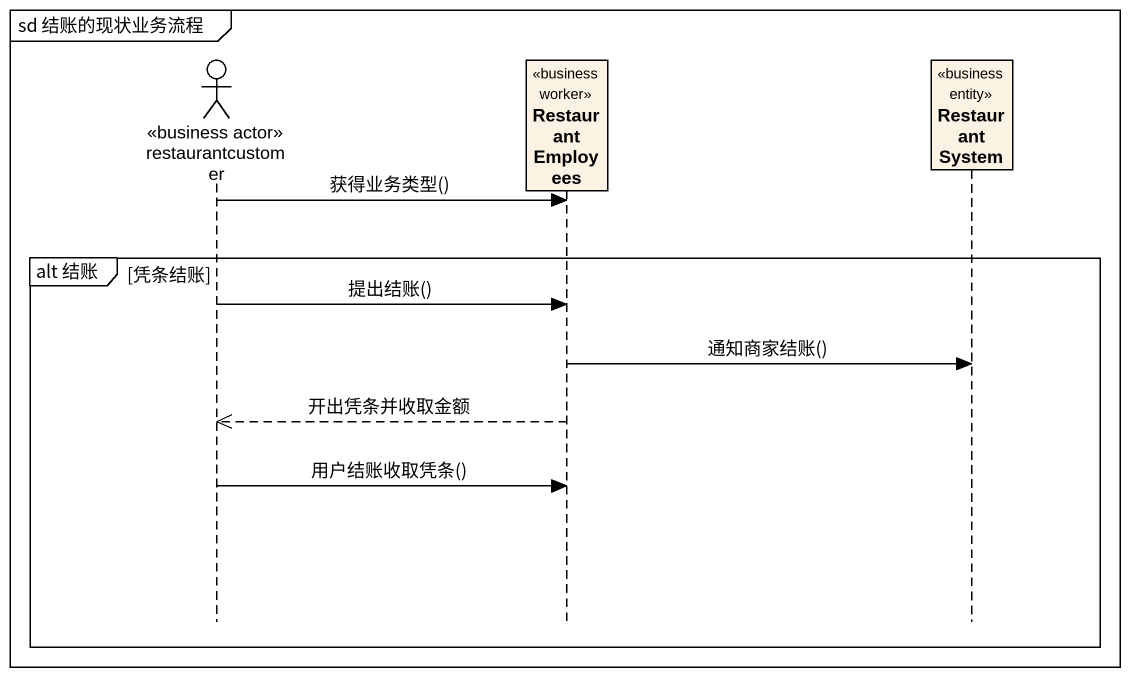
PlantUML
@startuml
mainframe sd 结账的现状业务流程
hide footbox
actor restaurantcustomer <<business actor>>
participant RestaurantEmployees <<business worker>>
participant RestaurantSystem <<business entity>>

restaurantcustomer -> RestaurantEmployees : 获得业务类型()
group alt 结账 [凭条结账]
  restaurantcustomer -> RestaurantEmployees : 提出结账()
  RestaurantEmployees -> RestaurantSystem : 通知商家结账()
  RestaurantEmployees -->> restaurantcustomer : 开出凭条并收取金额
  restaurantcustomer -> RestaurantEmployees : 用户结账收取凭条()
end
@enduml
